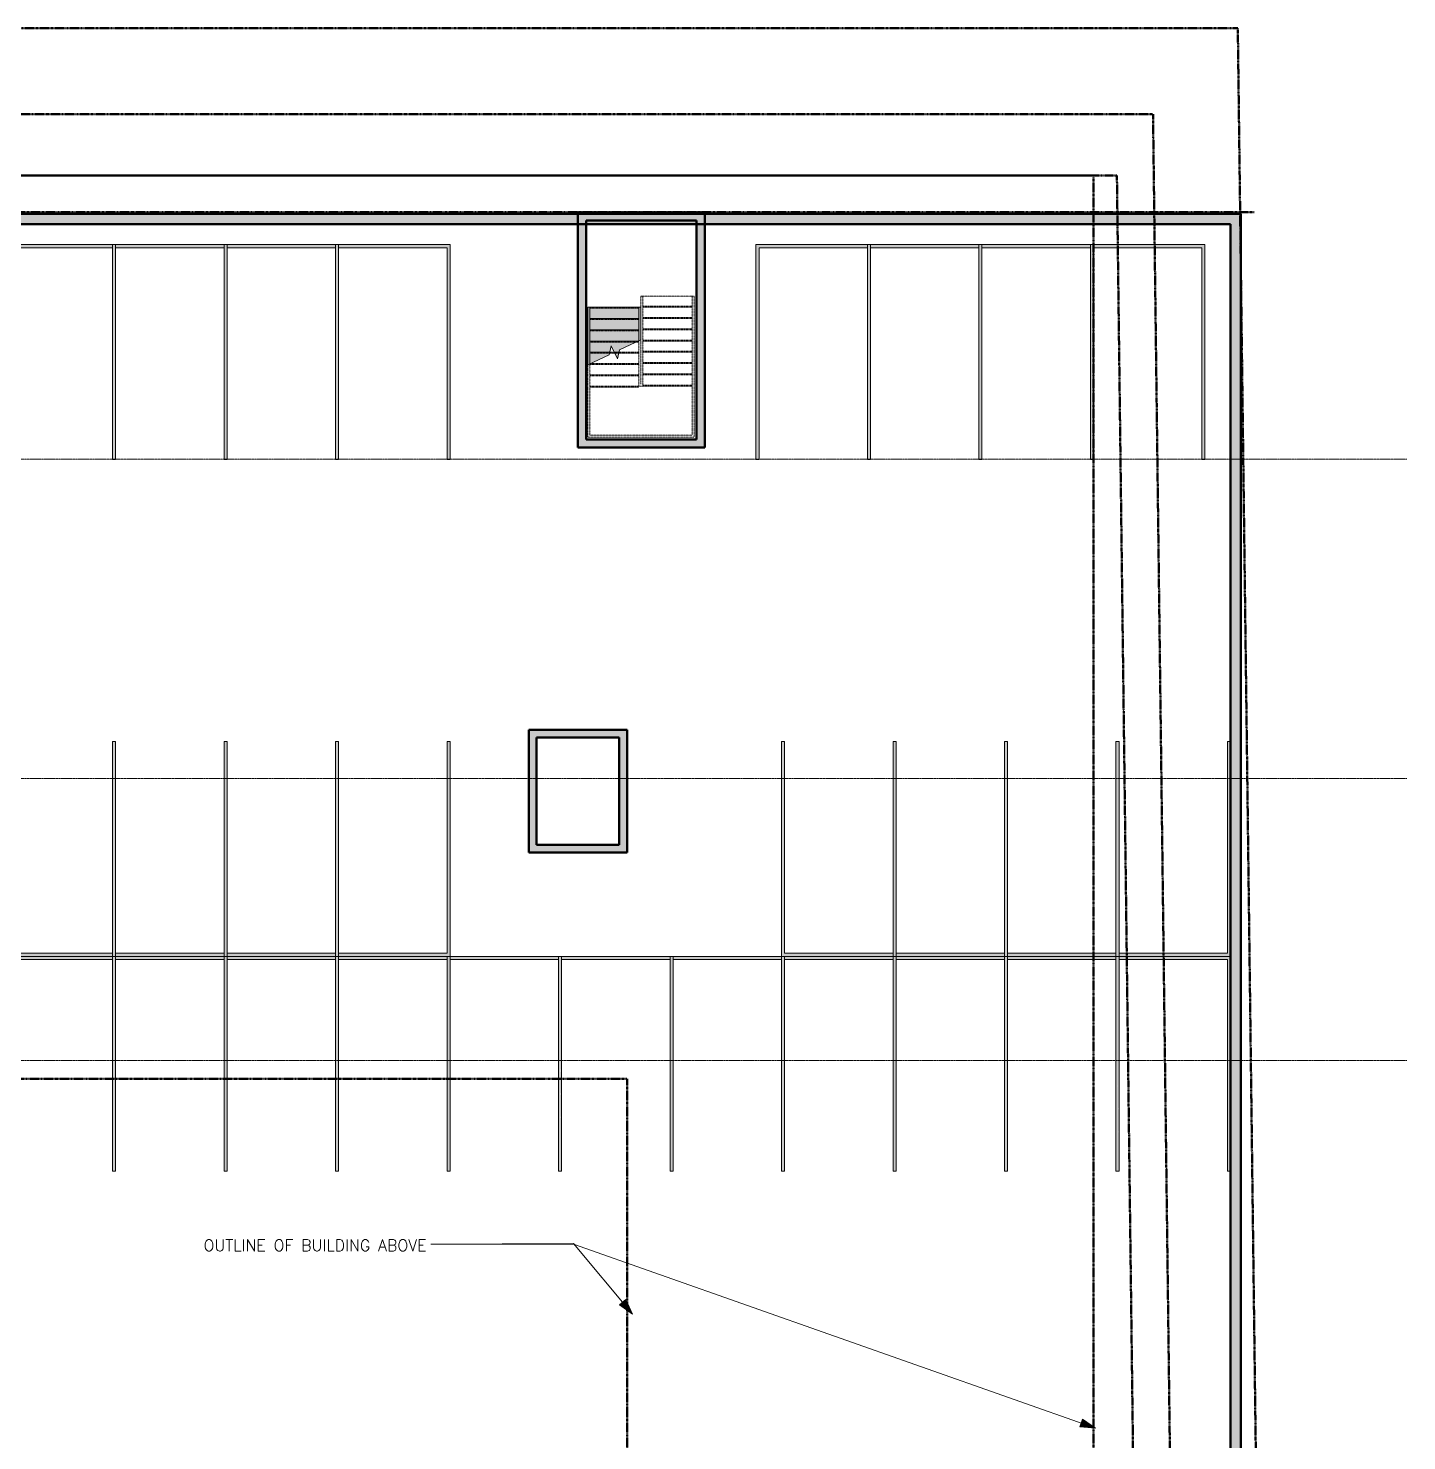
# Model space of a CAD drawing. Header units: inches. Extents: x -4294 to -464, y 9706 to 12475.
# Drawn here: x -1812 to -464, y 10887 to 12269 of the extents above; entities that cross this region are included whole.
import ezdxf

# ---------------------------------------------------------------- set-up
doc = ezdxf.new("R2010")
doc.units = ezdxf.units.IN
doc.header["$MEASUREMENT"] = 0
for name, pattern in [('Aligning Line 1_8_', [0.25, 0.125, -0.125]), ('Double Dash 3_8_', [1, 0.375, -0.125, 0.125, -0.125, 0.125, -0.125]), ('Grid Line 1_2_', [0.875, 0.5, -0.125, 0.125, -0.125]), ('Overhead 1_16_', [0.101562, 0.0625, -0.039062])]:
    doc.linetypes.add(name, pattern=pattern)
for name, color, linetype, lineweight in [('0-1', 7, 'Continuous', 5), ('0-2', 133, 'Continuous', 70), ('0-4', 147, 'Aligning Line 1_8_', 9), ('A-ANNO-NOTE', 131, 'Continuous', 9), ('A-GENM-1', 8, 'Continuous', 9), ('A-GENM-2', 53, 'Continuous', 9), ('A-WALL-1', 23, 'Continuous', 13), ('A-WALL-2', 253, 'Continuous', 50), ('A-WALL-PATT-1', 7, 'Continuous', 9), ('C-PROP-LINE', 91, 'Double Dash 3_8_', 50), ('C-PROP-LINE-1', 250, 'Double Dash 3_8_', 50), ('S-FNDN-1', 253, 'Continuous', 50), ('S-GRID-1', 1, 'Grid Line 1_2_', 9), ('S-STRS-1', 8, 'Continuous', 9), ('S-STRS-2', 55, 'Continuous', 5), ('S-STRS-3', 53, 'Continuous', 9), ('S-STRS-4', 53, 'Overhead 1_16_', 9), ('S-STRS-MBND-1', 53, 'Overhead 1_16_', 9), ('S-STRS-MBND-2', 53, 'Continuous', 9)]:
    doc.layers.add(name, color=color, linetype=linetype, lineweight=lineweight)
doc.styles.add('Century Gothic_B', font='simplex.shx', dxfattribs={"height": 11.25})
pattern_1 = [(50, (0, 0), (34.4287, -3.01202), [3.6, -39.6]), (355, (0, 0), (-6.6596, 36.10481), [2.88, -31.68]), (100.451, (2.87, -0.25), (27.76876, 33.0931), [3.06, -33.655]), (46.184, (0, 9.6), (51.22752, -7.94535), [5.4, -59.4]), (96.636, (4.27, 8.94), (44.86319, 46.7577), [4.589, -50.482]), (351.184, (0, 9.6), (44.86417, 46.75745), [4.32, -47.52]), (21, (4.8, 7.2), (28.65176, -19.325734), [3.6, -39.6]), (326, (4.8, 7.2), (11.67934, 34.80662), [2.88, -31.68]), (71.451, (7.188, 5.59), (40.33096, 15.48132), [3.06, -33.655]), (37.5, (0, 0), (0.583112, 15.978979), [1.584, -29.712, 1.584, -30.576, -31.8]), (37.5, (0, 0), (0.583112, 15.978979), [-63.456, 1.584, -30.216]), (7.5, (0, 0), (12.62689, 18.932107), [1.584, -16.752, 1.584, -28.992, -12.12]), (7.5, (0, 0), (12.62689, 18.932107), [-48.912, 1.584, -10.536]), (327.5, (-10.704, 0), (25.622992, -1.082799), [1.584, -10.416, 1.584, -35.856, -49.68]), (327.5, (-10.704, 0), (25.622992, -1.082799), [-49.44, 1.584, -48.096]), (317.5, (-15.504, 0), (27.99243, 4.80496), [1.584, -14.016, 1.584, -23.28, -35.28]), (317.5, (-15.504, 0), (27.99243, 4.80496), [-40.464, 1.584, -33.696])]

# ---------------------------------------------------------------- blocks, each defined once
blk = doc.blocks.new('Parking_Stall_Multiple - STANDARD-1654123-FLOOR PLAN - BASEMENT')
at = {"layer": 'A-GENM-1'}
h = blk.add_hatch(color=256, dxfattribs=at)
h.paths.add_polyline_path([(210, -112), (106.5, -110.5), (3, -112), (181.2, -112)], flags=0)
h.paths.add_polyline_path([(0, -109), (0.1, -111.9), (0, -112), (3, -112), (1.5, -110.5)], flags=0)
h.paths.add_polyline_path([(210, -3), (210, 0), (0, 0), (0, -109), (3, -109), (3, -3), (108.1, -3)], flags=0)
h = blk.add_hatch(color=256, dxfattribs=at)
h.paths.add_polyline_path([(210, -221), (106.5, -219.5), (3, -221), (82.7, -221)], flags=0)
h.paths.add_polyline_path([(210, -112), (210, -109), (0, -109), (3, -112), (106.5, -110.5), (180.9, -111.6)], flags=0)
h.paths.add_polyline_path([(0, -112), (0.1, -111.9), (0, -109)], flags=0)
h.paths.add_polyline_path([(0, -218), (0, -221), (3, -221), (1.5, -219.5)], flags=0)
h.paths.add_polyline_path([(3, -199.6), (3, -112), (0, -112), (0, -218), (3, -218)], flags=0)
h = blk.add_hatch(color=256, dxfattribs=at)
h.paths.add_polyline_path([(210, -330), (106.5, -328.5), (3, -330), (82.7, -330)], flags=0)
h.paths.add_polyline_path([(210, -218), (0, -218), (3, -221), (106.5, -219.5), (210, -221)], flags=0)
h.paths.add_polyline_path([(3, -330), (0, -327), (0.1, -329.9), (0, -330)], flags=0)
h.paths.add_polyline_path([(3, -239.4), (3, -221), (0, -221), (0, -327), (3, -327)], flags=0)
h = blk.add_hatch(color=256, dxfattribs=at)
h.paths.add_polyline_path([(3, -330), (106.5, -328.5), (210, -330), (210, -327), (0, -327)], flags=0)
h.paths.add_polyline_path([(0, -330), (0.1, -329.9), (0, -327)], flags=0)
h.paths.add_polyline_path([(210, -439), (210, -436), (3, -436), (3, -330), (0, -330), (0, -439), (198.5, -439)], flags=0)
at = {"layer": 'A-GENM-2'}
for p, q in [((210, 0), (0, 0)), ((0, 0), (0, -112)), ((210, -3), (210, 0)), ((3, -109), (3, -3)), ((3, -3), (210, -3)), ((210, -109), (0, -109)), ((0, -109), (0, -221)), ((210, -109), (3, -109)), ((210, -112), (210, -109)), ((210, -112), (210, -109)), ((0, -112), (210, -112)), ((3, -218), (3, -112)), ((3, -112), (210, -112)), ((210, -218), (0, -218)), ((0, -218), (0, -330)), ((0, -221), (210, -221)), ((210, -218), (3, -218)), ((3, -327), (3, -221)), ((3, -221), (210, -221)), ((210, -221), (210, -218)), ((210, -221), (210, -218)), ((210, -327), (0, -327)), ((0, -327), (0, -439)), ((0, -330), (210, -330)), ((210, -327), (3, -327)), ((3, -436), (3, -330)), ((3, -330), (210, -330)), ((210, -330), (210, -327)), ((210, -330), (210, -327)), ((0, -439), (210, -439)), ((210, -436), (3, -436)), ((210, -439), (210, -436))]:
    blk.add_line(p, q, dxfattribs=at)
blk = doc.blocks.new('Parking_Stall_Multiple - STANDARD-1627286-FLOOR PLAN - BASEMENT')
at = {"layer": 'A-GENM-1'}
h = blk.add_hatch(color=256, dxfattribs=at)
h.paths.add_polyline_path([(3, 439), (0, 436), (210, 436), (210, 439), (106.5, 437.5), (5.9, 439)], flags=0)
h.paths.add_polyline_path([(0, 506.4), (0, 439), (3, 439), (3, 531.6), (0, 531.6), (0, 525.6)], flags=0)
h.paths.add_polyline_path([(0, 543.6), (3, 543.6), (3, 545), (210, 545), (210, 548), (0, 548), (0, 545)], flags=0)
h = blk.add_hatch(color=256, dxfattribs=at)
h.paths.add_polyline_path([(0, 327), (210, 327), (210, 330), (106.5, 328.5), (3, 330)], flags=0)
h.paths.add_polyline_path([(0, 330), (0, 327), (0.1, 329.9)], flags=0)
h.paths.add_polyline_path([(3, 439), (106.5, 437.5), (210, 439), (5.9, 439)], flags=0)
h.paths.add_polyline_path([(0, 436), (3, 439), (0, 439)], flags=0)
h.paths.add_polyline_path([(0, 436), (0, 330), (3, 330), (3, 436), (0, 436)], flags=0)
h = blk.add_hatch(color=256, dxfattribs=at)
h.paths.add_polyline_path([(0, 218), (210, 218), (210, 221), (106.5, 219.5), (3, 221)], flags=0)
h.paths.add_polyline_path([(0, 221), (0, 218), (0.1, 220.9)], flags=0)
h.paths.add_polyline_path([(3, 330), (106.5, 328.5), (210, 330), (5.9, 330)], flags=0)
h.paths.add_polyline_path([(0, 327), (3, 330), (0, 330), (0.1, 329.9)], flags=0)
h.paths.add_polyline_path([(0, 285.9), (0, 221), (3, 221), (3, 327), (0, 327)], flags=0)
h = blk.add_hatch(color=256, dxfattribs=at)
h.paths.add_polyline_path([(3, 112), (0, 109), (210, 109), (210, 112), (106.5, 110.5), (5.9, 112)], flags=0)
h.paths.add_polyline_path([(3, 221), (106.5, 219.5), (210, 221), (5.9, 221)], flags=0)
h.paths.add_polyline_path([(0, 218), (3, 221), (0, 221), (0.1, 220.9)], flags=0)
h.paths.add_polyline_path([(0, 112), (3, 112), (3, 218), (0, 218)], flags=0)
h = blk.add_hatch(color=256, dxfattribs=at)
h.paths.add_polyline_path([(3, 112), (106.5, 110.5), (210, 112), (5.9, 112)], flags=0)
h.paths.add_polyline_path([(0, 109), (3, 112), (0, 112)], flags=0)
h.paths.add_polyline_path([(0, 65.4), (0, 0), (210, 0), (210, 3), (3, 3), (3, 109), (0, 109)], flags=0)
at = {"layer": 'A-GENM-2'}
for p, q in [((210, 548), (0, 548)), ((0, 548), (0, 543.6)), ((3, 543.6), (3, 545)), ((3, 545), (210, 545)), ((210, 545), (210, 548)), ((0, 531.6), (0, 436)), ((3, 439), (3, 531.6)), ((210, 439), (0, 439)), ((0, 439), (0, 327)), ((0, 436), (210, 436)), ((210, 439), (3, 439)), ((3, 330), (3, 436)), ((3, 436), (210, 436)), ((210, 436), (210, 439)), ((210, 436), (210, 439)), ((210, 330), (0, 330)), ((0, 330), (0, 218)), ((0, 327), (210, 327)), ((210, 330), (3, 330)), ((3, 221), (3, 327)), ((3, 327), (210, 327)), ((210, 327), (210, 330)), ((210, 327), (210, 330)), ((210, 221), (0, 221)), ((0, 221), (0, 109)), ((0, 218), (210, 218)), ((210, 221), (3, 221)), ((3, 112), (3, 218)), ((3, 218), (210, 218)), ((210, 218), (210, 221)), ((210, 218), (210, 221)), ((210, 112), (0, 112)), ((0, 112), (0, 0)), ((210, 112), (3, 112)), ((210, 109), (210, 112)), ((210, 109), (210, 112)), ((0, 109), (210, 109)), ((3, 3), (3, 109)), ((3, 109), (210, 109)), ((210, 3), (3, 3)), ((210, 0), (210, 3)), ((0, 0), (210, 0))]:
    blk.add_line(p, q, dxfattribs=at)
blk = doc.blocks.new('Parking_Stall_Multiple - STANDARD-1626801-FLOOR PLAN - BASEMENT')
at = {"layer": 'A-GENM-1'}
h = blk.add_hatch(color=256, dxfattribs=at)
h.paths.add_polyline_path([(210, -112), (106.5, -110.5), (3, -112), (25.8, -112)], flags=0)
h.paths.add_polyline_path([(0, -109), (0.1, -111.9), (0, -112), (3, -112), (1.5, -110.5)], flags=0)
h.paths.add_polyline_path([(210, -3), (210, 0), (0, 0), (0, -109), (3, -109), (3, -3), (190.5, -3)], flags=0)
h = blk.add_hatch(color=256, dxfattribs=at)
h.paths.add_polyline_path([(210, -221), (106.5, -219.5), (3, -221), (25.8, -221)], flags=0)
h.paths.add_polyline_path([(210, -109), (0, -109), (3, -112), (106.5, -110.5), (210, -112)], flags=0)
h.paths.add_polyline_path([(0, -112), (0.1, -111.9), (0, -109)], flags=0)
h.paths.add_polyline_path([(0, -218), (0.1, -220.9), (0, -221), (3, -221), (1.5, -219.5)], flags=0)
h.paths.add_polyline_path([(3, -132.3), (3, -112), (0, -112), (0, -218), (3, -218)], flags=0)
h = blk.add_hatch(color=256, dxfattribs=at)
h.paths.add_polyline_path([(210, -330), (106.5, -328.5), (3, -330), (25.8, -330)], flags=0)
h.paths.add_polyline_path([(210, -221), (210, -218), (0, -218), (3, -221), (106.5, -219.5)], flags=0)
h.paths.add_polyline_path([(3, -330), (0, -327), (0.1, -329.9), (0, -330)], flags=0)
h.paths.add_polyline_path([(0, -221), (0.1, -220.9), (0, -218)], flags=0)
h.paths.add_polyline_path([(3, -285.9), (3, -221), (0, -221), (0, -327), (3, -327)], flags=0)
h = blk.add_hatch(color=256, dxfattribs=at)
h.paths.add_polyline_path([(210, -439), (106.5, -437.5), (3, -439), (25.8, -439)], flags=0)
h.paths.add_polyline_path([(210, -327), (0, -327), (3, -330), (106.5, -328.5), (210, -330)], flags=0)
h.paths.add_polyline_path([(3, -439), (0, -436), (0.1, -438.9), (0, -439)], flags=0)
h.paths.add_polyline_path([(0, -330), (0.1, -329.9), (0, -327)], flags=0)
h.paths.add_polyline_path([(3, -392.2), (3, -330), (0, -330), (0, -436), (3, -436)], flags=0)
h = blk.add_hatch(color=256, dxfattribs=at)
h.paths.add_polyline_path([(210, -548), (210, -545), (3, -545), (3, -543.6), (0, -543.6), (0, -548), (25.8, -548)], flags=0)
h.paths.add_polyline_path([(210, -439), (210, -436), (0, -436), (3, -439), (106.5, -437.5)], flags=0)
h.paths.add_polyline_path([(0, -439), (0.1, -438.9), (0, -436)], flags=0)
h.paths.add_polyline_path([(3, -525.6), (3, -439), (0, -439), (0, -531.6), (3, -531.6), (3, -527.5)], flags=0)
at = {"layer": 'A-GENM-2'}
for p, q in [((210, 0), (0, 0)), ((0, 0), (0, -112)), ((210, -3), (210, 0)), ((3, -109), (3, -3)), ((3, -3), (210, -3)), ((210, -109), (0, -109)), ((0, -109), (0, -221)), ((210, -109), (3, -109)), ((210, -112), (210, -109)), ((210, -112), (210, -109)), ((0, -112), (210, -112)), ((3, -218), (3, -112)), ((3, -112), (210, -112)), ((210, -218), (0, -218)), ((0, -218), (0, -330)), ((0, -221), (210, -221)), ((210, -218), (3, -218)), ((3, -327), (3, -221)), ((3, -221), (210, -221)), ((210, -221), (210, -218)), ((210, -221), (210, -218)), ((210, -327), (0, -327)), ((0, -327), (0, -439)), ((0, -330), (210, -330)), ((210, -327), (3, -327)), ((3, -436), (3, -330)), ((3, -330), (210, -330)), ((210, -330), (210, -327)), ((210, -330), (210, -327)), ((210, -436), (0, -436)), ((0, -436), (0, -531.6)), ((0, -439), (210, -439)), ((210, -436), (3, -436)), ((3, -531.6), (3, -439)), ((3, -439), (210, -439)), ((210, -439), (210, -436)), ((210, -439), (210, -436)), ((0, -543.6), (0, -548)), ((0, -548), (210, -548)), ((3, -545), (3, -543.6)), ((210, -545), (3, -545)), ((210, -548), (210, -545))]:
    blk.add_line(p, q, dxfattribs=at)
blk = doc.blocks.new('Parking_Stall_Multiple - STANDARD-1654219-FLOOR PLAN - BASEMENT')
at = {"layer": 'A-GENM-1'}
h = blk.add_hatch(color=256, dxfattribs=at)
h.paths.add_polyline_path([(0, 327), (210, 327), (210, 330), (106.5, 328.5), (3, 330)], flags=0)
h.paths.add_polyline_path([(0, 330), (0, 327), (0.1, 329.9)], flags=0)
h.paths.add_polyline_path([(0, 387.4), (0, 330), (3, 330), (3, 436), (210, 436), (210, 439), (0, 439), (0, 436)], flags=0)
h = blk.add_hatch(color=256, dxfattribs=at)
h.paths.add_polyline_path([(0, 218), (210, 218), (210, 221), (106.5, 219.5), (3, 221)], flags=0)
h.paths.add_polyline_path([(0, 218), (0.1, 220.9), (0, 221)], flags=0)
h.paths.add_polyline_path([(3, 330), (106.5, 328.5), (210, 330), (5.9, 330)], flags=0)
h.paths.add_polyline_path([(0, 327), (3, 330), (0, 330), (0.1, 329.9)], flags=0)
h.paths.add_polyline_path([(0, 221), (3, 221), (3, 327), (0, 327)], flags=0)
h = blk.add_hatch(color=256, dxfattribs=at)
h.paths.add_polyline_path([(3, 112), (0, 109), (210, 109), (210, 112), (106.5, 110.5), (5.9, 112)], flags=0)
h.paths.add_polyline_path([(3, 221), (106.5, 219.5), (210, 221), (5.9, 221)], flags=0)
h.paths.add_polyline_path([(0, 218), (3, 221), (0, 221), (0.1, 220.9)], flags=0)
h.paths.add_polyline_path([(0, 166.9), (0, 112), (3, 112), (3, 218), (0, 218)], flags=0)
h = blk.add_hatch(color=256, dxfattribs=at)
h.paths.add_polyline_path([(3, 112), (106.5, 110.5), (210, 112), (5.9, 112)], flags=0)
h.paths.add_polyline_path([(0, 109), (3, 112), (0, 112)], flags=0)
h.paths.add_polyline_path([(0, 0), (210, 0), (210, 3), (3, 3), (3, 109), (0, 109), (0, 3)], flags=0)
at = {"layer": 'A-GENM-2'}
for p, q in [((210, 439), (0, 439)), ((0, 439), (0, 327)), ((3, 330), (3, 436)), ((3, 436), (210, 436)), ((210, 436), (210, 439)), ((210, 330), (0, 330)), ((0, 330), (0, 218)), ((0, 327), (210, 327)), ((210, 330), (3, 330)), ((3, 221), (3, 327)), ((3, 327), (210, 327)), ((210, 327), (210, 330)), ((210, 327), (210, 330)), ((210, 221), (0, 221)), ((0, 221), (0, 109)), ((0, 218), (210, 218)), ((210, 221), (3, 221)), ((3, 112), (3, 218)), ((3, 218), (210, 218)), ((210, 218), (210, 221)), ((210, 218), (210, 221)), ((210, 112), (0, 112)), ((0, 112), (0, 0)), ((210, 112), (3, 112)), ((210, 109), (210, 112)), ((210, 109), (210, 112)), ((0, 109), (210, 109)), ((3, 3), (3, 109)), ((3, 109), (210, 109)), ((210, 3), (3, 3)), ((210, 0), (210, 3))]:
    blk.add_line(p, q, dxfattribs=at)
blk = doc.blocks.new('Parking_Stall_Multiple - STANDARD-1653908-FLOOR PLAN - BASEMENT')
at = {"layer": 'A-GENM-1'}
h = blk.add_hatch(color=256, dxfattribs=at)
h.paths.add_polyline_path([(210, 1199), (210, 1202), (106.5, 1200.5), (3, 1202), (0, 1199), (151.2, 1199)], flags=0)
h.paths.add_polyline_path([(0, 1202), (0, 1199), (0.1, 1201.9)], flags=0)
h.paths.add_polyline_path([(210, 1308), (210, 1311), (0, 1311), (0, 1202), (3, 1202), (3, 1308), (130.8, 1308)], flags=0)
h = blk.add_hatch(color=256, dxfattribs=at)
h.paths.add_polyline_path([(210, 1090), (210, 1093), (106.5, 1091.5), (3, 1093), (0, 1090)], flags=0)
h.paths.add_polyline_path([(210, 1202), (3, 1202), (106.5, 1200.5), (153.5, 1201.2)], flags=0)
h.paths.add_polyline_path([(0, 1199), (3, 1202), (0, 1202), (0.1, 1201.9)], flags=0)
h.paths.add_polyline_path([(3, 1093), (3, 1199), (0, 1199), (0, 1093), (0.1, 1093)], flags=0)
h = blk.add_hatch(color=256, dxfattribs=at)
h.paths.add_polyline_path([(210, 981), (210, 984), (106.5, 982.5), (3, 984), (0, 981)], flags=0)
h.paths.add_polyline_path([(210, 1093), (3, 1093), (106.5, 1091.5)], flags=0)
h.paths.add_polyline_path([(0, 1090), (3, 1093), (0, 1093)], flags=0)
h.paths.add_polyline_path([(0, 984), (0, 981), (0.1, 983.9)], flags=0)
h.paths.add_polyline_path([(3, 984), (3, 1090), (0, 1090), (0, 984), (0.1, 984)], flags=0)
h = blk.add_hatch(color=256, dxfattribs=at)
h.paths.add_polyline_path([(210, 984), (3, 984), (106.5, 982.5)], flags=0)
h.paths.add_polyline_path([(210, 872), (210, 875), (106.5, 873.5), (3, 875), (0, 872)], flags=0)
h.paths.add_polyline_path([(3, 984), (0, 984), (0.1, 983.9), (0, 981), (1.5, 982.5)], flags=0)
h.paths.add_polyline_path([(0, 875), (0, 872), (0.1, 874.9)], flags=0)
h.paths.add_polyline_path([(3, 875), (3, 981), (0, 981), (0, 875), (0.1, 875)], flags=0)
h = blk.add_hatch(color=256, dxfattribs=at)
h.paths.add_polyline_path([(210, 763), (210, 766), (106.5, 764.5), (3, 766), (0, 763)], flags=0)
h.paths.add_polyline_path([(210, 875), (3, 875), (106.5, 873.5)], flags=0)
h.paths.add_polyline_path([(3, 875), (0, 875), (0.1, 874.9), (0, 872), (1.5, 873.5)], flags=0)
h.paths.add_polyline_path([(0, 766), (0, 763), (0.1, 765.9)], flags=0)
h.paths.add_polyline_path([(3, 766), (3, 872), (0, 872), (0, 766), (0.1, 766)], flags=0)
h = blk.add_hatch(color=256, dxfattribs=at)
h.paths.add_polyline_path([(210, 654), (210, 657), (106.5, 655.5), (3, 657), (0, 654), (109, 654)], flags=0)
h.paths.add_polyline_path([(210, 766), (3, 766), (106.5, 764.5)], flags=0)
h.paths.add_polyline_path([(0, 763), (3, 766), (0, 766), (0.1, 765.9)], flags=0)
h.paths.add_polyline_path([(3, 763), (0, 763), (0, 657), (3, 657)], flags=0)
h = blk.add_hatch(color=256, dxfattribs=at)
h.paths.add_polyline_path([(210, 545), (210, 548), (106.5, 546.5), (3, 548), (0, 545)], flags=0)
h.paths.add_polyline_path([(210, 657), (3, 657), (106.5, 655.5), (110.6, 655.6)], flags=0)
h.paths.add_polyline_path([(0, 654), (3, 657), (0, 657)], flags=0)
h.paths.add_polyline_path([(3, 548), (3, 654), (0, 654), (0, 548), (0.1, 548)], flags=0)
h = blk.add_hatch(color=256, dxfattribs=at)
h.paths.add_polyline_path([(210, 548), (3, 548), (106.5, 546.5)], flags=0)
h.paths.add_polyline_path([(210, 436), (210, 439), (106.5, 437.5), (3, 439), (0, 436)], flags=0)
h.paths.add_polyline_path([(0, 545), (3, 548), (0, 548)], flags=0)
h.paths.add_polyline_path([(0, 439), (0, 436), (0.1, 438.9)], flags=0)
h.paths.add_polyline_path([(3, 439), (3, 545), (0, 545), (0, 439), (0.1, 439)], flags=0)
h = blk.add_hatch(color=256, dxfattribs=at)
h.paths.add_polyline_path([(210, 327), (210, 330), (106.5, 328.5), (3, 330), (0, 327)], flags=0)
h.paths.add_polyline_path([(210, 439), (3, 439), (106.5, 437.5)], flags=0)
h.paths.add_polyline_path([(3, 439), (0, 439), (0.1, 438.9), (0, 436), (1.5, 437.5)], flags=0)
h.paths.add_polyline_path([(0, 330), (0, 327), (0.1, 329.9)], flags=0)
h.paths.add_polyline_path([(3, 330), (3, 436), (0, 436), (0, 330), (0.1, 330)], flags=0)
h = blk.add_hatch(color=256, dxfattribs=at)
h.paths.add_polyline_path([(210, 218), (210, 221), (106.5, 219.5), (3, 221), (0, 218)], flags=0)
h.paths.add_polyline_path([(210, 330), (3, 330), (106.5, 328.5)], flags=0)
h.paths.add_polyline_path([(0, 327), (3, 330), (0, 330), (0.1, 329.9)], flags=0)
h.paths.add_polyline_path([(0, 221), (0, 218), (0.1, 220.9)], flags=0)
h.paths.add_polyline_path([(3, 221), (3, 327), (0, 327), (0, 221), (0.1, 221)], flags=0)
h = blk.add_hatch(color=256, dxfattribs=at)
h.paths.add_polyline_path([(210, 112), (106.5, 110.5), (3, 112), (0, 109), (210, 109)], flags=0)
h.paths.add_polyline_path([(210, 221), (3, 221), (106.5, 219.5)], flags=0)
h.paths.add_polyline_path([(3, 221), (0, 221), (0.1, 220.9), (0, 218), (1.5, 219.5)], flags=0)
h.paths.add_polyline_path([(3, 112), (3, 218), (0, 218), (0, 112), (0.1, 112)], flags=0)
h = blk.add_hatch(color=256, dxfattribs=at)
h.paths.add_polyline_path([(210, 112), (3, 112), (106.5, 110.5)], flags=0)
h.paths.add_polyline_path([(210, 0), (210, 3), (3, 3), (3, 4.4), (0, 4.4), (0, 0), (160.2, 0)], flags=0)
h.paths.add_polyline_path([(3, 112), (0, 112), (0, 109), (1.5, 110.5)], flags=0)
h.paths.add_polyline_path([(3, 106), (3, 109), (0, 109), (0, 16.4), (3, 16.4), (3, 41.6)], flags=0)
at = {"layer": 'A-GENM-2'}
for p, q in [((0, 1311), (0, 1199)), ((3, 1202), (3, 1308)), ((3, 1308), (210, 1308)), ((210, 1308), (210, 1311)), ((210, 1202), (0, 1202)), ((0, 1202), (0, 1090)), ((210, 1202), (3, 1202)), ((210, 1199), (210, 1202)), ((210, 1199), (210, 1202)), ((0, 1199), (210, 1199)), ((3, 1093), (3, 1199)), ((3, 1199), (210, 1199)), ((210, 1093), (0, 1093)), ((0, 1093), (0, 981)), ((210, 1093), (3, 1093)), ((210, 1090), (210, 1093)), ((210, 1090), (210, 1093)), ((0, 1090), (210, 1090)), ((3, 984), (3, 1090)), ((3, 1090), (210, 1090)), ((210, 984), (0, 984)), ((0, 984), (0, 872)), ((0, 981), (210, 981)), ((210, 984), (3, 984)), ((3, 875), (3, 981)), ((3, 981), (210, 981)), ((210, 981), (210, 984)), ((210, 981), (210, 984)), ((210, 875), (0, 875)), ((0, 875), (0, 763)), ((0, 872), (210, 872)), ((210, 875), (3, 875)), ((3, 766), (3, 872)), ((3, 872), (210, 872)), ((210, 872), (210, 875)), ((210, 872), (210, 875)), ((210, 766), (0, 766)), ((0, 766), (0, 654)), ((0, 763), (210, 763)), ((210, 766), (3, 766)), ((3, 657), (3, 763)), ((3, 763), (210, 763)), ((210, 763), (210, 766)), ((210, 763), (210, 766)), ((210, 657), (0, 657)), ((0, 657), (0, 545)), ((0, 654), (210, 654)), ((210, 657), (3, 657)), ((3, 548), (3, 654)), ((3, 654), (210, 654)), ((210, 654), (210, 657)), ((210, 654), (210, 657)), ((210, 548), (0, 548)), ((0, 548), (0, 436)), ((0, 545), (210, 545)), ((210, 548), (3, 548)), ((3, 439), (3, 545)), ((3, 545), (210, 545)), ((210, 545), (210, 548)), ((210, 545), (210, 548)), ((210, 439), (0, 439)), ((0, 439), (0, 327)), ((0, 436), (210, 436)), ((210, 439), (3, 439)), ((3, 330), (3, 436)), ((3, 436), (210, 436)), ((210, 436), (210, 439)), ((210, 436), (210, 439)), ((210, 330), (0, 330)), ((0, 330), (0, 218)), ((0, 327), (210, 327)), ((210, 330), (3, 330)), ((3, 221), (3, 327)), ((3, 327), (210, 327)), ((210, 327), (210, 330)), ((210, 327), (210, 330)), ((210, 221), (0, 221)), ((0, 221), (0, 109)), ((0, 218), (210, 218)), ((210, 221), (3, 221)), ((3, 112), (3, 218)), ((3, 218), (210, 218)), ((210, 218), (210, 221)), ((210, 218), (210, 221)), ((210, 112), (0, 112)), ((0, 112), (0, 16.4)), ((210, 112), (3, 112)), ((210, 109), (210, 112)), ((210, 109), (210, 112)), ((0, 109), (210, 109)), ((3, 16.4), (3, 109)), ((3, 109), (210, 109)), ((0, 4.4), (0, 0)), ((3, 3), (3, 4.4)), ((210, 3), (3, 3)), ((210, 0), (210, 3)), ((0, 0), (210, 0))]:
    blk.add_line(p, q, dxfattribs=at)
blk = doc.blocks.new('CTR - 2nd Phase_rvt-1-FLOOR PLAN - BASEMENT')
at = {"layer": 'A-WALL-1'}
for points in [[(-1274.7, 11858.6), (-1266.7, 11858.6), (-1266.7, 12077.2), (-1274.7, 12077.2), (-1274.7, 12031.2)], [(-1158.7, 11866.6), (-1150.7, 11866.6), (-1150.7, 12077.2), (-1158.7, 12077.2), (-1158.7, 12031.2)], [(-1266.7, 11858.6), (-1150.7, 11858.6), (-1150.7, 11866.6), (-1266.7, 11866.6)], [(-1234.3, 11575), (-1226.7, 11575), (-1226.7, 11582.6), (-1322.7, 11582.6), (-1322.7, 11575), (-1315.1, 11575)], [(-1315.1, 11470.2), (-1315.1, 11575), (-1322.7, 11575), (-1322.7, 11470.2)], [(-1234.3, 11462.6), (-1226.7, 11462.6), (-1226.7, 11575), (-1234.3, 11575), (-1234.3, 11470.2)], [(-1234.3, 11462.6), (-1234.3, 11470.2), (-1322.7, 11470.2), (-1322.7, 11462.6), (-1315.1, 11462.6)]]:
    blk.add_hatch(color=256, dxfattribs=at).paths.add_polyline_path(points, flags=0)
at = {"layer": 'A-WALL-PATT-1'}
h = blk.add_hatch(dxfattribs=at)
h.set_pattern_fill('FP_1', color=256, style=0, pattern_type=2)
h.set_pattern_definition(pattern_1)
h.paths.add_polyline_path([(-1943.1, 12077.2), (-626.7, 12077.2), (-626.7, 12087.2), (-1933.3, 12087.2), (-1943.3, 12077.2)], flags=0)
h = blk.add_hatch(dxfattribs=at)
h.set_pattern_fill('FP_1', color=256, style=0, pattern_type=2)
h.set_pattern_definition(pattern_1)
h.paths.add_polyline_path([(-626.7, 12077.2), (-626.7, 12077.2), (-626.9, 12031.2)], flags=0)
h.paths.add_polyline_path([(-626.7, 9891.2), (-626.7, 9891.2), (-626.7, 12077.2), (-636.7, 12077.2), (-636.7, 9891.2)], flags=0)
at = {"layer": 'S-STRS-1'}
blk.add_hatch(color=256, dxfattribs=at).paths.add_polyline_path([(-1265.2, 11939.7), (-1263.2, 11940.6), (-1263.2, 11995.8), (-1265.2, 11995.8), (-1265.2, 11940.8)], flags=0)
at = {"layer": 'S-STRS-2'}
for points in [[(-1263.2, 11984.8), (-1215.2, 11984.8), (-1215.2, 11995.8), (-1263.2, 11995.8)], [(-1215.2, 11963), (-1213.2, 11963.9), (-1213.2, 11995.8), (-1215.2, 11995.8), (-1215.2, 11973.8)], [(-1215.2, 11973.8), (-1215.2, 11984.8), (-1263.2, 11984.8), (-1263.2, 11973.8), (-1215.6, 11973.8)], [(-1254.9, 11962.8), (-1215.6, 11962.8), (-1215.2, 11963), (-1215.2, 11973.8), (-1263.2, 11973.8), (-1263.2, 11962.8)], [(-1239.2, 11951.8), (-1234.6, 11951.8), (-1234.1, 11954.2), (-1215.6, 11962.8), (-1263.2, 11962.8), (-1263.2, 11951.8), (-1243.7, 11951.8), (-1242.1, 11958.1), (-1240.3, 11954.2)], [(-1263.2, 11940.6), (-1262.8, 11940.8), (-1263.2, 11940.8)]]:
    blk.add_hatch(color=256, dxfattribs=at).paths.add_polyline_path(points, flags=0)
h = blk.add_hatch(color=256, dxfattribs=at)
h.paths.add_polyline_path([(-1263.2, 11940.8), (-1262.8, 11940.8), (-1244.3, 11949.4), (-1243.7, 11951.8), (-1263.2, 11951.8), (-1263.2, 11949.4)], flags=0)
h.paths.add_polyline_path([(-1236.2, 11945.4), (-1234.6, 11951.8), (-1239.2, 11951.8)], flags=0)
at = {"layer": 'A-WALL-2'}
for p, q in [((-1150.7, 12088.6), (-1274.7, 12088.6)), ((-1274.7, 12088.6), (-1274.7, 12080.6)), ((-1150.7, 12080.6), (-1150.7, 12088.6)), ((-1274.7, 12080.6), (-1274.7, 11858.6)), ((-1266.7, 12080.6), (-1158.7, 12080.6)), ((-1266.7, 11866.6), (-1266.7, 12080.6)), ((-1158.7, 12080.6), (-1158.7, 11866.6)), ((-1150.7, 11866.6), (-1150.7, 12080.6)), ((-1158.7, 11866.6), (-1266.7, 11866.6)), ((-1150.7, 11858.6), (-1150.7, 11866.6)), ((-1274.7, 11858.6), (-1266.7, 11858.6)), ((-1266.7, 11858.6), (-1150.7, 11858.6)), ((-1226.7, 11582.6), (-1322.7, 11582.6)), ((-1322.7, 11582.6), (-1322.7, 11575)), ((-1226.7, 11575), (-1226.7, 11582.6)), ((-1322.7, 11575), (-1322.7, 11470.2)), ((-1315.1, 11575), (-1234.3, 11575)), ((-1315.1, 11470.2), (-1315.1, 11575)), ((-1234.3, 11575), (-1234.3, 11470.2)), ((-1226.7, 11462.6), (-1226.7, 11575)), ((-1322.7, 11470.2), (-1322.7, 11462.6)), ((-1234.3, 11470.2), (-1315.1, 11470.2)), ((-1322.7, 11462.6), (-1234.3, 11462.6)), ((-1234.3, 11462.6), (-1226.7, 11462.6))]:
    blk.add_line(p, q, dxfattribs=at)
at = {"layer": 'S-FNDN-1'}
for p, q in [((-626.7, 12087.2), (-1946.2, 12087.2)), ((-626.7, 12077.2), (-626.7, 12087.2)), ((-1946.2, 12077.2), (-636.7, 12077.2)), ((-636.7, 12077.2), (-636.7, 9901.2)), ((-626.7, 9891.2), (-626.7, 12077.2))]:
    blk.add_line(p, q, dxfattribs=at)
at = {"layer": 'S-STRS-3'}
for p, q in [((-1263.2, 11995.8), (-1265.2, 11995.8)), ((-1265.2, 11995.8), (-1265.2, 11939.7)), ((-1263.2, 11995.8), (-1263.2, 11984.8)), ((-1215.2, 11995.8), (-1263.2, 11995.8)), ((-1213.2, 11995.8), (-1215.2, 11995.8)), ((-1215.2, 11995.8), (-1215.2, 11984.8)), ((-1213.2, 11995.8), (-1213.2, 11963.9)), ((-1263.2, 11984.8), (-1263.2, 11973.8)), ((-1215.2, 11984.8), (-1263.2, 11984.8)), ((-1215.2, 11984.8), (-1215.2, 11973.8)), ((-1263.2, 11973.8), (-1263.2, 11962.8)), ((-1215.2, 11973.8), (-1263.2, 11973.8)), ((-1263.2, 11962.8), (-1263.2, 11951.8)), ((-1215.6, 11962.8), (-1263.2, 11962.8)), ((-1215.2, 11973.8), (-1215.2, 11963)), ((-1263.2, 11951.8), (-1263.2, 11940.8)), ((-1243.7, 11951.8), (-1263.2, 11951.8)), ((-1234.6, 11951.8), (-1239.2, 11951.8)), ((-1263.2, 11940.8), (-1263.2, 11940.6)), ((-1262.8, 11940.8), (-1263.2, 11940.8))]:
    blk.add_line(p, q, dxfattribs=at)
at = {"layer": 'S-STRS-4'}
for p, q in [((-1215.2, 11994.8), (-1263.2, 11994.8)), ((-1215.2, 11983.8), (-1263.2, 11983.8)), ((-1215.2, 11972.8), (-1263.2, 11972.8)), ((-1217.7, 11961.8), (-1263.2, 11961.8)), ((-1243.9, 11950.8), (-1263.2, 11950.8)), ((-1234.9, 11950.8), (-1238.7, 11950.8))]:
    blk.add_line(p, q, dxfattribs=at)
at = {"layer": 'S-STRS-MBND-1'}
for p, q in [((-1211.2, 12006.8), (-1213.2, 12006.8)), ((-1213.2, 11920.8), (-1213.2, 12006.8)), ((-1211.2, 11918.8), (-1211.2, 12006.8)), ((-1211.2, 12006.8), (-1163.2, 12006.8)), ((-1161.2, 12006.8), (-1163.2, 12006.8)), ((-1163.2, 11910), (-1163.2, 12006.8)), ((-1161.2, 11910), (-1161.2, 12006.8)), ((-1211.2, 11996.8), (-1163.2, 11996.8)), ((-1211.2, 11995.8), (-1163.2, 11995.8)), ((-1211.2, 11985.8), (-1163.2, 11985.8)), ((-1211.2, 11984.8), (-1163.2, 11984.8)), ((-1215.2, 11961.8), (-1217.7, 11961.8)), ((-1215.2, 11962.8), (-1215.6, 11962.8)), ((-1215.2, 11963), (-1215.2, 11920.8)), ((-1213.2, 11963.9), (-1213.2, 11920.8)), ((-1211.2, 11974.8), (-1163.2, 11974.8)), ((-1211.2, 11973.8), (-1163.2, 11973.8)), ((-1211.2, 11963.8), (-1163.2, 11963.8)), ((-1211.2, 11962.8), (-1163.2, 11962.8)), ((-1238.7, 11950.8), (-1243.9, 11950.8)), ((-1239.2, 11951.8), (-1243.7, 11951.8)), ((-1215.2, 11950.8), (-1234.9, 11950.8)), ((-1215.2, 11951.8), (-1234.6, 11951.8)), ((-1211.2, 11952.8), (-1163.2, 11952.8)), ((-1211.2, 11951.8), (-1163.2, 11951.8)), ((-1265.2, 11939.7), (-1265.2, 11916.6)), ((-1263.2, 11940.6), (-1263.2, 11916.6)), ((-1215.2, 11939.8), (-1263.2, 11939.8)), ((-1215.2, 11940.8), (-1262.8, 11940.8)), ((-1211.2, 11941.8), (-1163.2, 11941.8)), ((-1211.2, 11940.8), (-1163.2, 11940.8)), ((-1215.2, 11929.8), (-1263.2, 11929.8)), ((-1215.2, 11928.8), (-1263.2, 11928.8)), ((-1215.2, 11920.8), (-1215.2, 11918.8)), ((-1215.2, 11920.8), (-1215.2, 11918.8)), ((-1211.2, 11930.8), (-1163.2, 11930.8)), ((-1211.2, 11929.8), (-1163.2, 11929.8)), ((-1265.2, 11916.6), (-1265.2, 11868.8)), ((-1215.2, 11918.8), (-1263.2, 11918.8)), ((-1215.2, 11917.8), (-1263.2, 11917.8)), ((-1263.2, 11916.6), (-1263.2, 11870.8)), ((-1213.2, 11918.8), (-1215.2, 11918.8)), ((-1213.2, 11918.8), (-1211.2, 11918.8)), ((-1211.2, 11919.8), (-1163.2, 11919.8)), ((-1211.2, 11918.8), (-1163.2, 11918.8)), ((-1163.2, 11870.8), (-1163.2, 11910)), ((-1161.2, 11868.8), (-1161.2, 11910)), ((-1265.2, 11868.8), (-1161.2, 11868.8)), ((-1263.2, 11870.8), (-1163.2, 11870.8))]:
    blk.add_line(p, q, dxfattribs=at)
at = {"layer": 'S-STRS-MBND-2'}
for p, q in [((-1234.1, 11954.2), (-1213.2, 11963.9)), ((-1265.2, 11939.7), (-1244.3, 11949.4)), ((-1244.3, 11949.4), (-1242.1, 11958.1)), ((-1242.1, 11958.1), (-1236.2, 11945.4)), ((-1236.2, 11945.4), (-1234.1, 11954.2))]:
    blk.add_line(p, q, dxfattribs=at)
at = {"layer": '0-2'}
for name, p, rotation in [('Parking_Stall_Multiple - STANDARD-1626801-FLOOR PLAN - BASEMENT', (-1399.7, 12057.1), 270.0000000000018), ('Parking_Stall_Multiple - STANDARD-1654123-FLOOR PLAN - BASEMENT', (-661.7, 12057.1), 270.0000000000018), ('Parking_Stall_Multiple - STANDARD-1627286-FLOOR PLAN - BASEMENT', (-1399.7, 11361.1), 89.99999999999815), ('Parking_Stall_Multiple - STANDARD-1654219-FLOOR PLAN - BASEMENT', (-636.7, 11361.1), 89.99999999999815), ('Parking_Stall_Multiple - STANDARD-1653908-FLOOR PLAN - BASEMENT', (-1947.7, 11361.1), 269.9999999999996)]:
    blk.add_blockref(name, p, dxfattribs=dict(at, rotation=rotation))
blk = doc.blocks.new('Family - ___-1869111-FLOOR PLAN - BASEMENT')
at = {"layer": 'C-PROP-LINE'}
for p, q in [((-1922.7, 11241.4), (-1922.7, 12124.6)), ((-1922.7, 12124.6), (-770.7, 12124.6)), ((-770.7, 10012.6), (-770.7, 12124.6)), ((-1922.7, 11241.4), (-1226.7, 11241.4)), ((-1226.7, 11241.4), (-1226.7, 10857.4)), ((-1922.7, 10012.6), (-1922.7, 10857.4)), ((-1922.7, 10857.4), (-1226.7, 10857.4)), ((-1922.7, 10012.6), (-770.7, 10012.6))]:
    blk.add_line(p, q, dxfattribs=at)
blk = doc.blocks.new('Family - ___-1878357-FLOOR PLAN - BASEMENT')
at = {"layer": 'C-PROP-LINE-1'}
for p, q in [((-3989.6, 12268.7), (-629.6, 12268.7)), ((-629.6, 12268.7), (-599.3, 9868.8)), ((-3929.5, 12184.7), (-712.5, 12184.7)), ((-712.5, 12184.7), (-684.3, 9950.2)), ((-3869.4, 12124.7), (-747.8, 12124.7)), ((-747.8, 12124.7), (-720.8, 9985.2))]:
    blk.add_line(p, q, dxfattribs=at)
blk = doc.blocks.new('Family - ___-1878392-FLOOR PLAN - BASEMENT')
at = {"layer": 'C-PROP-LINE-1'}
blk.add_line((-3833.4, 12088.7), (-613.7, 12088.7), dxfattribs=at)

msp = doc.modelspace()

# ---------------------------------------------------------------- hatches: boundary and pattern name
at = {"layer": 'A-ANNO-NOTE'}
for points in [[(-1221.4678, 11011.3503), (-1228.0055, 11025.4362), (-1234.1726, 11020.2802)], [(-768.7073, 10899.7821), (-781.5185, 10908.5585), (-784.1904, 10900.9771)]]:
    msp.add_hatch(color=256, dxfattribs=at).paths.add_polyline_path(points, flags=0)

# ---------------------------------------------------------------- linework, layer by layer
for p, q in [((-1279.122, 11080.3103), (-1418.5262, 11079.528)), ((-1279.122, 11079.6634), (-1418.5262, 11079.528)), ((-1221.4678, 11011.3503), (-1279.122, 11080.3103)), ((-768.7073, 10899.7821), (-1279.122, 11079.6634)), ((-1228.0055, 11025.4362), (-1234.1726, 11020.2802)), ((-1221.4678, 11011.3503), (-1228.0055, 11025.4362)), ((-1234.1726, 11020.2802), (-1221.4678, 11011.3503)), ((-781.5185, 10908.5585), (-784.1904, 10900.9771)), ((-784.1904, 10900.9771), (-768.7073, 10899.7821)), ((-768.7073, 10899.7821), (-781.5185, 10908.5585))]:
    msp.add_line(p, q, dxfattribs=at)
at = {"layer": 'S-GRID-1'}
for p, q in [((-464.451, 11847.1894), (-4232.1914, 11847.1894)), ((-464.451, 11535.1894), (-4232.1914, 11535.1894)), ((-464.451, 11259.1894), (-4232.1914, 11259.1894))]:
    msp.add_line(p, q, dxfattribs=at)

# ---------------------------------------------------------------- block references
at = {"layer": '0-1'}
msp.add_blockref('CTR - 2nd Phase_rvt-1-FLOOR PLAN - BASEMENT', (0, 0), dxfattribs=at)
at = {"layer": '0-4'}
for name in ['Family - ___-1878357-FLOOR PLAN - BASEMENT', 'Family - ___-1878392-FLOOR PLAN - BASEMENT']:
    msp.add_blockref(name, (0, 0), dxfattribs=at)
at = {"layer": 'C-PROP-LINE'}
msp.add_blockref('Family - ___-1869111-FLOOR PLAN - BASEMENT', (0, 0), dxfattribs=at)

# ---------------------------------------------------------------- texts
at = {"layer": 'A-ANNO-NOTE', "insert": (-1640.7152, 11084.0803), "char_height": 11.25, "width": 269.29125, "attachment_point": 1, "style": 'Century Gothic_B'}
msp.add_mtext('OUTLINE OF BUILDING ABOVE', dxfattribs=at)

doc.saveas('drawing.dxf')
